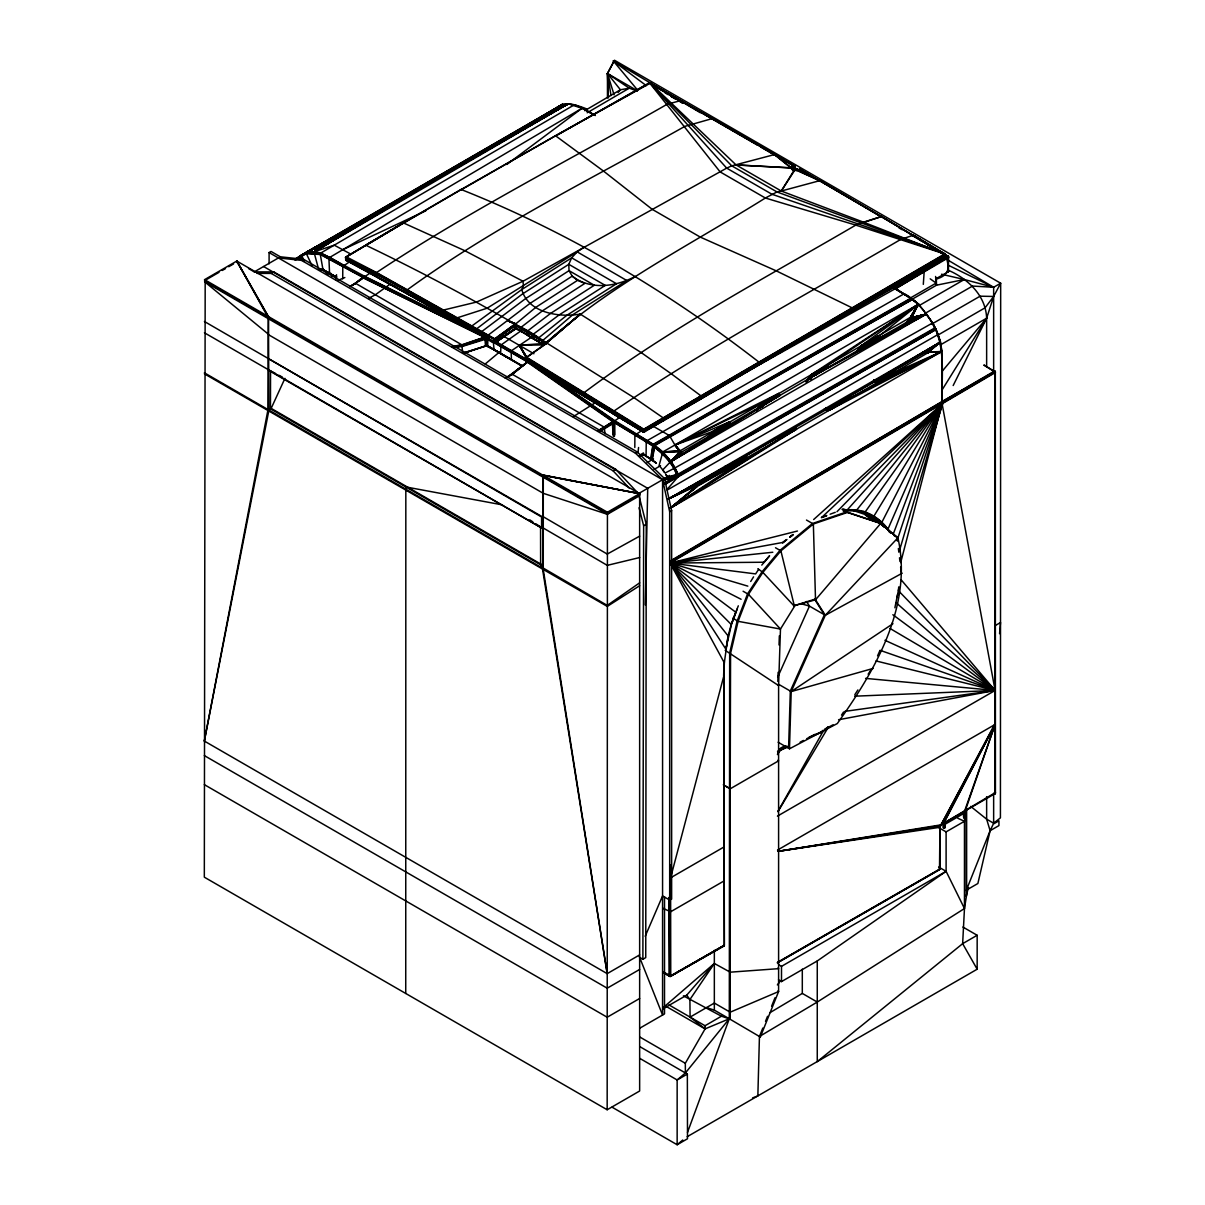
<?xml version="1.0" encoding="UTF-8"?>
<svg xmlns="http://www.w3.org/2000/svg" width="1205" height="1205" viewBox="0 0 1205 1205"><rect width="100%" height="100%" fill="white"/><g stroke="black" fill="none" stroke-linecap="round" stroke-linejoin="round"><path stroke-width="1.5" d="M205.181 281.127L204.323 877.18L607.169 1109.76L639.644 1091.007L639.644 493.643L236.782 261.063L204.579 279.65L205.181 281.127L268.971 318.03L268.594 318.858L607.425 514.309L639.644 495.707M639.644 954.902L607.2 973.64L204.338 741.06L267.841 410.438L268.233 316.584L236.782 261.063L236.782 262.072M607.169 1109.76L607.425 514.309L543.274 493.327L268.579 334.749L268.594 316.795L236.782 261.063L237.099 262.705M204.338 741.06L268.911 410.182L268.549 334.342L204.564 281.729L268.594 318.858M342.717 278.867L342.792 266.471L349.465 261.877M405.739 993.462L405.829 486.94L502.47 504.895M204.413 321.494L541.602 516.99L541.602 527.971L543.229 528.001L607.26 565.356L639.644 557.538M639.644 582.843L607.26 605.422L543.229 568.067L542.521 569.031L607.2 973.64L543.259 569.453L543.289 475.388L204.579 279.65M605.046 433.755L604.187 427.127L512.336 374.318L505.452 377.888M639.373 497.258L646.242 524.22L645.744 957.614L642.883 959.255L639.765 957.463M204.413 332.776L270.538 370.959L270.462 408.796L540.623 564.768L543.259 568.474M613.074 434.885L612.306 421.373L527.293 362.087L506.763 377.542M613.45 436.421L612.773 421.117L527.73 361.771L511.538 374.499M613.932 436.331L613.375 420.906L529.703 362.539M614.414 436.391L614.068 420.771L533.228 364.392M614.791 434.824L614.821 420.726L542.883 370.522M634.809 447.492L634.884 435.11L641.964 430.501M642.883 959.255L643.636 525.726L639.057 507.742M516.448 328.182L521.84 331.39L515.213 328.603L495.044 342.672L407.38 293.704L407.531 289.652C494.487 226.435 591.369 179.018 684.771 126.405L712.306 118.572L651.212 83.642C648.787 82.196 647.748 83.748 650.805 83.326L794.923 166.426L793.718 170.523L794.276 170.01L781.292 191.023L776.984 191.941L765.356 198.012C691.474 244.254 612.381 283.762 546.904 342.069L545.458 344.058L580.238 314.098L640.864 352.357L671.17 373.716L700.723 395.677L700.723 399.066L758.894 364.723L758.427 361.711C667.675 291.339 568.097 232.008 461.259 189.547L460.581 190.164L555.535 135.758L603.6 171.155L652.267 209.369L700.316 237.114L776.502 270.974L852.372 307.953L851.995 310.8L758.307 365.13L852.236 310.604M511.477 374.83L526.495 362.584L525.862 358.307L526.886 357.433L643.756 429.176L644.434 431.902L613.36 413.978L613.887 411.071C706.19 348.335 804.744 295.617 900.948 239.298L913.465 235.231L945.307 254.466L663.594 418.331L643.756 430.095L643.967 432.188L663.714 420.485L663.337 417.969L633.92 397.62L546.98 343.139C489.456 308.103 427.383 274.755 365.898 245.278L345.654 257.418L345.73 260.114L476.939 332.068M645.278 604.97L647.718 488.311L263.579 266.516M613.902 413.872L583.823 396.219L584.259 392.514C669.528 328.619 763.97 278.777 855.761 225.109L881.623 216.493L912.396 235.126M788.597 748.275L790.314 691.037L824.416 614.761L814.625 599.292L793.568 605.874L815.514 599.804L880.644 523.512L897.921 537.776C913.044 605.708 875.387 670.326 837.294 723.557L789.486 748.802L778.129 742.235M789.486 748.802L791.203 691.565L825.32 615.273L897.921 537.776L894.035 535.532M777.827 681.428L778.129 672.315M779.033 644.961L779.349 635.833M555.038 135.939L650.007 83.326L649.299 82.814L555.023 136.255L646.889 84.531M664.196 472.044L662.765 469.92L670.251 462.027L714.294 433.273L714.46 431.977L712.893 431.435L674.936 445.022L662.855 451.86L659.06 465.642M723.633 675.794L724.13 661.59L723.994 675.312L670.598 877.812L723.919 847.025L723.919 846.03M723.889 675.583L724.386 661.801M777.421 816.131L995.119 690.45L941.768 401.973C941.858 372.646 946.874 338.304 926.103 314.174L813.059 376.291L813.27 375.056L811.658 374.439L828.347 366.395L829.808 366.621L926.103 314.174C934.613 323.889 941 338.274 941.617 351.574L669.965 508.42L696.731 485.976L697.168 484.064L796.144 426.962L668.278 499.066L696.641 485.811M653.005 426.118L669.438 435.592L674.936 445.022L762.283 402.937L763.895 404.594L780.433 395.12L671.004 461.53L662.855 451.86L654.149 444.796L614.821 420.726L597.725 430.863M765.808 360.205L893.327 287.784C905.648 294.653 918.436 301.747 926.103 314.174L911.748 317.563L911.884 319.235L681.668 452.101L680.027 451.709L674.936 445.022L778.867 393.342L778.716 394.638L780.283 395.18L671.004 461.53L679.093 475.644L666.952 489.576M794.487 170.282C785.148 168.775 802.696 164.633 790.585 167.013C792.815 169.724 794.441 170.447 796.942 170.086L819.641 180.63L882.015 216.96M545.79 343.546L515.785 325.064L495.421 339.644C445.699 313.903 396.309 283.19 345.669 257.9L346.302 256.846L376.532 272.541L494.668 338.756C500.271 347.221 483.732 340.172 488.296 335.05L530.019 303.404L572.209 276.126C590.314 290.405 616.222 286.745 635.291 276.382M656.243 463.172L646.076 456.032L646.242 442.145L647.115 440.669L903.871 293.945C906.868 293.192 930.064 313.887 912.772 299.653M752.613 1097.906L757.855 1095.917L759.436 1036.496L817.261 1002.048L964.467 908.525L966.53 895.511L966.53 808.254L964.467 821.268L964.467 908.525L962.644 943.666L977.165 969.212L687.166 1136.722M607.425 514.309L607.441 512.245L639.644 493.643L639.328 494.924M696.731 485.976L730.561 467.163L730.893 465.461L668.278 499.066L696.565 485.314M907.651 322.774L911.839 317.638L926.103 314.174L879.108 338.168L877.436 337.445L918.707 304.263M366.787 244.916L403.555 222.985L464.753 250.67L523.015 281.262L726.69 168.128L731.766 165.838L774.679 154.526L711.974 118.135M794.893 167.209L794.637 166.124L711.703 118.15M809.579 175.297L800.225 169.257L796.264 170.236L799.954 169.272L882 217.307L881.623 216.493L863.443 222.157L781.292 191.023L736.074 164.919L650.534 83.296L731.766 165.838L776.984 191.941L943.982 253.321M345.413 257.629L376.261 272.797L494.381 339.027C497.755 343.892 491.986 343.485 494.668 338.756L516.056 323.633L535.833 307.335L577.541 280.343L584.832 283.416L542.642 310.694L521.268 327.142L521.569 331.556M613.194 413.812L643.139 432.038L644.434 431.902M825.681 409.941C827.609 412.321 831.857 408.691 828.829 408.103L940.427 342.039L935.818 328.86L926.6 314.038M697.032 486.263L669.965 508.42L780.012 438.635L780.373 437.023L779.379 436.632L668.278 499.066L696.611 484.967M923.301 284.365L924.16 271.878L923.346 270.312L893.327 287.784L912.351 299.322L895.36 288.733L894.908 287.423L948.365 256.439L948.35 257.765L895.646 288.567L904.955 294.532M794.637 166.667L774.89 154.677M663.096 971.953L670.748 975.764L724.356 945.247L670.131 976.487L669.769 899.457M999.563 633.694L1000.512 622.533L995.014 625.696M800.135 169.89L798.96 169.8L800.482 170.041M779.605 436.541L927.699 351.062L928.724 351.649L925.048 352.026L941.617 351.574L878.867 381.593L796.4 429.221L795.903 427.142L780.072 436.617L795.903 427.142L780.012 438.635L730.561 467.163L726.871 466.922L730.561 467.163L747.085 457.674L669.965 508.42L697.258 486.308M898.704 587.181L898.388 590.676L995.119 690.45L995.119 689.456M899.081 587.091L894.878 607.787M545.699 343.274L580.238 314.098C559.346 317.774 528.031 312.984 521.78 289.546L523.392 285.856L523.015 281.262L476.382 302.109L442.416 310.303L442.928 313.662L476.638 332.203M370.763 272.586L350.414 286.534M724.386 662.313L728.001 636.496L731.224 624.446L738.304 605.814M637.942 453.005L638.575 447.507M584.365 396.099L526.193 361.048L526.359 357.343L546.407 343.229C537.641 336.451 525.154 328.438 514.55 324.266L494.683 339.238L494.758 342.898L516.418 328.408L516.056 323.633M924.913 352.372L941.617 351.574L845.112 400.482L845.594 398.433L940.156 342.235L928.739 352.071L925.094 351.709M746.467 457.734L746.618 455.535L668.278 499.066L696.716 484.651M922.774 352.658L941.617 351.574L895.164 372.194L894.878 370.025M947.823 271.682L948.697 270.959L948.365 271.803L948.094 256.228L911.417 235.065M995.466 792.89C994.02 795.707 995.556 791.429 995.42 793.221L995.315 371.562L994.261 371.185L942.31 401.581L941.708 391.64M943.681 257.252L944.931 257.524L944.705 253.954L643.756 429.176C640.909 432.384 646.061 432.941 643.455 429.432L526.118 357.554L526.871 361.44M945.307 254.466L944.931 257.524L851.995 310.8M583.823 396.219L526.434 361.274L527.353 359.798M907.365 322.594L911.567 317.442L918.15 304.368L828.257 364.859L828.438 366.471L813.149 376.231L828.347 366.395L811.507 374.514L918.15 304.368L911.748 317.563L910.393 317.382L811.507 374.514L828.001 365.989L811.598 374.469L806.657 380.795M860.415 350.384L862.66 346.558L877.752 337.867L862.614 346.483L861.033 345.91L877.632 336.316L861.906 345.925L856.65 352.282M777.541 962.75L939.493 869.649L939.99 825.485L995.3 793.492M995.044 792.8L940.804 824.883L777.963 851.348L939.749 827.323L995.119 723.452M963.518 817.186L963.578 812.2L965.175 810.98L995.119 724.446L777.511 850.082M942.973 823.783L944.931 824.341L963.518 813.601L965.235 810.634M939.674 868.519C940.051 869.935 939.057 868.534 939.674 869.438L777.255 962.795M295.782 258.653L306.462 252.312C328.363 249.797 344.284 269.89 363.835 276.322L354.903 283.928L363.082 277.165L320.304 254.074L306.266 253.246L295.029 259.753M940.005 868.323L939.222 869.694M795.646 170.598C796.46 166.983 799.246 171.999 796.987 169.107M948.606 270.688L948.139 271.803M995.375 792.619L994.592 793.99M935.577 279.304C948.425 275.674 950.173 269.152 946.091 257.132L923.346 270.312M726.208 647.311L731.525 624.265L737.174 608.992M726.299 647.1L728.227 636.014M723.994 675.312L724.295 945.895L670.131 976.487L663.548 972.887M526.751 361.621L526.736 360.491L494.532 341.904M526.495 362.584L527.067 361.636M897.047 597.499L897.71 594.08M362.735 278.355L363.247 276.563L320.425 253.592L306.296 252.794L296.325 258.593M945.006 257.268L944.946 254.089L819.897 180.63L781.292 191.023L794.938 169.875M939.749 827.323C940.427 823.587 946.964 821.674 944.539 828.061M963.518 813.601L965.175 810.98M800.421 169.408C793.899 169.89 793.191 172.029 794.11 165.898M966.35 808.48L966.35 890.164L990.118 830.682L998.945 825.591L998.945 820.816L993.266 824.1L990.118 830.682L977.873 883.506L966.35 890.164L966.53 895.511M500.03 352.929L487.076 345.458L464.211 353.11M963.774 813.375L995.119 724.446L940.141 826.479L940.096 868.594L939.222 869.317M362.81 278.024L364.452 276.668L480.795 333.951M663.714 420.485L642.973 431.887M714.64 432.866L731.043 423.603L671.004 461.53L679.861 451.468L662.855 451.86L679.74 451.182L674.936 445.022L918.15 304.368L911.658 317.502M900.692 562.584L942.641 401.461M526.751 362.268L527.353 361.093M335.593 278.25L336.557 274.725M966.049 896.264L968.519 887.513M994.863 371.11L995.119 372.661L942.641 403.449L821.433 517.698L826.555 515.83M899.382 550.911L942.641 403.449L670.131 563.051L725.862 649.134M335.623 279.545L336.632 276.126M953.17 385.54L986.639 318.21L993.643 296.46L1000.677 283.22L614.49 60.25L607.456 73.49L607.456 97.936M362.991 277.496L364.497 276.231L474.122 330.185M897.017 540.608L942.641 403.449L813.661 519.536M362.991 278.099L364.287 277.105L487.302 337.792L487.347 346.091L511.733 359.693L501.084 353.833M948.697 270.959L948.365 271.803L948.606 256.996L947.808 256.183L946.091 257.132M941.768 400.979L942.897 402.847L995.3 372.029L984.214 365.07M940.005 827.097L939.81 825.922M526.826 361.892L526.344 360.009L526.615 361.425M875.146 381.352L878.867 381.593L928.693 352.282L925.063 351.875M403.042 223.015L345.669 257.102L346.166 260.491M675.252 467.766L932.745 322.895L935.396 329.191L679.123 474.936L667.841 478.069L664.045 480.208M687.498 1132.414L729.296 1018.782L729.673 652.899L737.219 620.816L747.582 593.824L761.997 571.878L779.997 550.354L812.471 523.497L846.528 511.944L879.74 523L897.017 537.264L897.469 540.985M893.146 534.327L942.641 403.449L836.963 511.718M828.257 364.859L679.725 451.092M526.886 357.433L526.163 358.804L527.172 361.304M941.873 351.363L940.442 341.678L937.927 334.568L667.374 489.968M487.859 338.033L487.588 345.775L488.447 346.242L485.525 346.121L484.817 337.581L363.654 277.813L354.963 283.597M762.81 1028.076L759.436 1036.496L760.325 1037.008L778.596 991.564L778.596 685.585L780.479 629.055L794.472 606.386L780.9 550.866L775.508 547.763M765.521 1021.343L767.555 1016.297M771.607 1006.205L774.996 997.785M729.492 421.84L730.275 423.723M346.016 256.786L345.654 258.277C396.37 283.506 445.684 314.385 495.511 339.991L515.394 325.38L545.473 343.079M645.187 936.3L662.569 895.933L669.679 900.045L671.637 899.035L671.637 510.649L664.512 478.611L637.385 452.026L303.494 259.256L280.373 256.816L271.035 251.438L269.092 252.568L269.092 263.85M545.895 343.44C537.475 336.843 524.913 328.86 514.565 324.778L494.698 339.659L495.014 342.898M877.556 655.866L879.846 650.715M777.632 677.315L809.459 606.115L806.522 601.476M204.398 372.827L268.564 409.881L271.17 408.375L284.952 378.355M542.928 476.186L543.229 568.067M543.274 477.436L542.551 474.951L639.644 493.643L543.289 475.388L607.441 512.245M944.072 828.121C946.648 822.94 940.819 822.94 940.005 826.57L939.749 869.091L777.797 962.177M493.207 340.563L494.08 349.932L522.036 366.064M526.6 357.313L526.208 358.442L644.133 430.306L945.307 255.053L881.367 216.508M728.347 636.225L670.131 563.051L797.469 531.028M911.462 317.382L918.15 304.368L860.942 345.956L855.896 352.372M942.355 823.843L943.877 823.105L995.119 724.446L943.154 823.678L940.608 824.853M905.015 325.079L911.357 317.337L918.15 304.368L910.393 317.382M608.405 97.891L607.456 73.49L613.616 61.907M911.357 317.337L918.15 304.368L910.483 317.337L904.262 325.169M873.535 380.991C875.192 382.934 881.849 380.735 878.264 379.59L940.156 342.235L928.724 351.649L925.094 351.423L928.724 351.649M793.959 170.297L797.71 170.086L796.656 169.242M904.804 325.049L911.055 317.261L918.15 304.368L910.558 317.307M813.33 376.035L828.347 366.395L811.854 374.394L805.949 382.015L812.17 374.394L828.347 366.395L813.285 376.111M911.161 317.276L918.15 304.368L910.649 317.276L904.503 325.079M918.15 304.368L910.739 317.261M777.858 811.492L822.97 731.601L828.377 727.097L777.978 811.628M639.885 1046.678L687.347 1074.077L687.498 1138.77L677.15 1144.75L677.15 1079.966L685.404 1072.962L685.314 1063.292L705.076 1028.889L705.046 1025.741L668.956 1004.91M302.094 260.37L299.006 256.786L301.853 254.888L306.688 252.026L314.219 251.785L322.217 244.946L422.473 187.603L313.978 252.026L318.451 268.7L322.895 269.483L336.828 277.18M312.216 266.034L306.356 253.622L306.688 252.026L422.292 187.709L406.115 197.002L422.292 187.709L404.323 197.394L552.342 111.538L568.052 103.826C574.544 103.223 605.046 115.68 570.793 104.684M364.497 276.231L320.967 252.929L314.219 251.785L568.052 103.826L554.195 111.056L568.052 103.826L575.403 105.392M772.812 552.251L670.131 563.051L731.224 624.446L735.773 612.23L670.131 563.051L782.648 542.476L785.615 540.186M667.013 479.138L667.977 478.204M345.79 256.876L346.438 260.506L376.954 276.713M455.174 168.625L470.357 159.135L453.622 168.836L562.117 104.534L569.076 104.067M562.479 104.428L502.982 140.187L519.415 130.682M750.7 581.488L753.577 576.833M777.421 754.616L779.981 750.489L788.582 746.708M942.054 389.968L986.639 318.21C985.841 295.556 967.841 278.626 948.139 270.176M526.314 357.584L526.163 358.804L644.178 430.652L945.142 255.49L944.976 254.18L663.337 417.969L644.057 429.447L643.334 432.023L701.265 398.659M841.512 715.152L843.56 712.004M854.827 694.683L857.885 689.953M868.127 674.213L871.2 669.483M760.325 1037.008L729.296 1018.782L705.076 1028.889L690.088 1017.11L689.908 999.563L714.339 963.458L730.2 972.179L778.596 968.654L777.707 968.142M785.615 540.473L782.542 542.928L786.97 539.509M778.038 753.291C780.268 748.908 779.409 747.386 785.916 746.015M714.52 433.092L730.802 423.708M758.638 569.408L755.61 573.911L670.131 563.051L741.105 599.292M761.786 565.1L769.468 555.761M516.237 328.393L494.969 342.491L476.065 331.767L475.794 329.492L522.398 294.02L568.79 264.317L571.667 257.825L577.18 251.875L584.395 246.995M777.361 984.907L780.75 980.463M707.727 437.867L713.089 431.39L729.221 422.081M708.179 437.731L713.405 431.375M708.495 437.746L713.721 431.45L729.236 422.97L714.219 431.721M709.82 436.572L713.827 431.495M711.477 435.864L714.384 431.887M711.613 436.165L714.55 432.128L729.582 423.377L714.595 432.233M712.637 434.975L714.655 432.414L729.869 423.573M756.138 410.619L762.479 402.892L778.49 393.93M756.574 410.498L762.78 402.892M756.785 410.498L762.991 402.922L778.581 394.397M759.09 408.043L763.202 402.997M759.391 408.194L763.503 403.163L778.686 394.577L763.759 403.404L759.737 408.51M759.662 408.42L763.593 403.238L778.716 394.638L763.684 403.314M761.967 406.296L763.88 403.555L778.882 394.818M762.042 406.672L764.045 403.916M761.741 407.305L764.045 404.293L779.665 395.225M807.365 380.795L812.486 374.469L828.347 366.395L813.405 375.885L828.347 366.395L811.959 374.394M809.685 378.385L812.788 374.604L828.347 366.395L813.45 375.704L810.408 379.379M809.865 378.506L812.983 374.74L828.347 366.395L813.45 375.614M810.393 379.289L813.405 375.342L828.347 366.395L812.065 374.378M855.987 352.327L861.379 345.835L877.632 336.316L861.093 345.895M856.439 352.252L861.59 345.85L877.632 336.316L861.183 345.865L877.632 336.316M857.96 351.107L862.208 346.076L877.481 337.536M859.255 350.007L862.388 346.227M859.421 350.158L862.539 346.392M859.707 350.61L862.75 346.754L877.933 338.018M907.817 322.925L912.004 317.819L926.103 314.174L671.004 461.53L679.906 451.559M910.106 320.666L912.11 317.969L926.103 314.174L862.449 347.793L879.198 338.123L862.614 346.483M910.212 320.967L912.245 318.256L926.103 314.174L911.884 319.235M909.986 321.735L912.275 318.451L926.103 314.174L911.839 317.638M910.046 321.675L912.155 318.994L926.103 314.174L912.065 317.909M756.333 410.528L762.373 402.907L778.716 393.463M761.967 407.019L764.03 404.368L779.771 395.24M711.598 436.135L714.64 432.324M710.89 435.336L713.932 431.541L711.116 435.472L714.294 431.812L729.402 423.211L714.46 431.977M685.404 1072.962L729.296 1018.782L721.449 1016.207L683.401 995.812M942.159 371.291L986.639 318.21L986.639 367.043M618.105 92.499L620.424 89.773L629.236 88.176L637.219 91.023M777.587 753.306L779.981 750.489C773.505 754.451 786.835 745.759 788.492 746.317M763.94 562.524L769.543 555.987M932.534 322.955L935.652 329.748L679.093 475.644L663.789 480.343M662.584 1009.082L686.73 995.134L714.339 963.458L663.594 1007.29M680.027 451.709L671.004 461.53L681.578 452.146L671.004 461.53L679.951 451.619M453.577 346.739L462.434 345.443L487.392 336.737M681.518 452.176L671.004 461.53L680.102 451.8M671.004 461.53L680.192 451.875L671.004 461.53L681.006 452.221M793.703 170.432L794.381 165.883M363.006 277.783L484.937 337.114C488.522 338.274 483.476 347.447 487.076 345.458C487.166 348.109 486.202 339.524 486.564 337.536M796.46 170.703L797.695 169.619L794.005 167.269M526.419 360.355L584.079 396.234M964.979 811.191L964.045 811.387M568.76 103.796L562.117 104.534L301.853 254.888L301.612 256.439L304.549 261.093M455.279 168.248L470.236 159.211L454.195 168.549L562.117 104.534L553.863 110.965L568.052 103.826L455.098 168.67M842.973 508.796L846.949 510.257L942.641 403.449L887.949 529.131C879.755 522.006 869.046 510.739 855.686 510.724C865.687 511.568 877.511 518.03 884.319 526.962M350.625 253.999L334.252 245.172L314.219 251.785L321.916 245.157L306.688 252.026L420.982 187.739M405.919 197.183L314.219 251.785L321.856 245.233M371.426 216.779L306.688 252.026L321.976 245.112L306.688 252.026L373.098 216.222L314.219 251.785L321.825 245.293L568.052 103.826L455.219 168.595L471.833 158.955M323.708 244.826L314.219 251.785L321.825 245.308L314.219 251.785L372.616 216.448M323.347 245.022L314.219 251.785L323.437 244.961L314.219 251.785L321.856 245.353M682.753 1140.02L677.15 1144.75L612.065 1107.184M485.238 363.985L499.277 352.206M828.212 726.766L822.879 731.209L809.112 737.264M322.247 245.368L314.219 251.785L323.241 245.052M472.842 329.658L345.624 259.346L443.741 313.933M314.219 251.785L322.714 245.248M928.648 351.363L940.156 342.235L668.278 499.066L696.942 484.274M970.703 806.401L986.639 819.174L993.643 823.226L1000.421 817.849L1000.677 283.22L993.643 287.272L972.525 286.067L925.395 313.21M846.287 510.604L856.409 510.378L942.641 403.449L881.879 522.262L880.328 522.759L869.95 516.779M777.526 751.333L786.549 746.648M994.863 793.929L995.044 371.321L942.024 401.536M562.117 104.534L552.432 111.493L562.117 104.534L553.803 110.965L562.117 104.534L299.699 256.349L302.455 260.16M790.058 536.752L793.026 534.463M790.058 537.038L793.011 534.764M789.908 537.234L792.86 534.96M390.48 283.868L375.373 294.773L368.353 298.433M296.144 258.789L301.31 255.279L304.263 261.244M506.793 164.483L582.136 108.194L594.246 114.882M928.377 351.047L940.156 342.235L897.514 368.474M928.302 351.001L940.156 342.235L927.699 351.062M299.006 256.786L301.853 254.888M730.396 465.055L746.618 455.535L730.561 467.163L746.272 457.599M521.072 330.773L500.994 345.037L500.587 353.577M746.272 455.927L730.561 467.163L746.121 457.373L730.561 467.163L746.166 456.123M941.617 351.574L829.296 410.242L845.112 398.976L828.829 408.103L845.277 398.704M927.925 350.971L940.156 342.235M526.178 357.78L546.98 343.139M730.622 465.145L746.618 455.535L730.863 466.712L725.259 466.501M776.653 437.927L780.313 438.183L795.903 427.142L780.373 437.023M795.616 427.594L780.012 438.635L774.514 438.228M730.893 465.461L746.618 455.535L730.908 466.606L725.41 466.275M829.055 408.013L845.112 398.976L829.642 409.866L824.175 409.429M795.571 427.7L780.012 438.635L774.664 438.048M895.164 372.194L879.002 381.428L894.502 370.553L879.213 381.036L873.715 380.644M640.442 455.746L643.395 453.698M845.669 400.738L829.296 410.242L844.976 399.277M878.264 379.59L894.728 370.176L879.213 381.036L873.761 380.554M778.505 979.876L781.503 981.593L817.261 960.957L946.106 871.32L946.106 831.872L964.467 821.268L957.764 818.24M746.061 456.454L730.561 467.163L746.015 456.785M780.418 437.867L776.773 437.581L780.418 437.867L795.903 427.142L780.448 437.34L776.803 437.054M795.496 427.926L780.012 438.635L796.535 429.161L669.965 508.42L697.65 486.202L746.859 457.764M826.208 409.082L829.853 409.339L845.112 398.976L829.296 408.013L845.112 398.976L829.793 409.564L824.341 409.082M894.773 372.149L879.002 381.428L894.411 370.763M725.515 465.989L730.983 466.29L746.618 455.535L730.968 465.657M531.48 337.234L511.161 350.926L511.417 359.813M878.656 379.485L894.728 370.176L879.319 380.584L873.821 380.298M862.449 347.793L879.198 338.123L862.765 346.784L878.038 338.063M503.765 139.825L519.717 130.471L503.163 140.096M746.618 455.535L731.013 465.943L727.383 465.717M845.503 400.723L829.296 410.242L844.901 399.849M778.34 684.139L791.203 691.565L892.935 623.708L892.046 623.196M795.466 428.377L780.012 438.635L796.4 429.221M614.821 420.726L619.43 417.668M894.637 372.074L879.002 381.428L894.336 371.321M879.002 381.428L894.336 371.396M829.748 408.329L826.088 408.043L829.748 408.329L845.112 398.976L829.899 408.826L826.223 408.435M879.319 380.178L894.728 370.176L878.731 379.485M795.511 428.664L780.012 438.635L796.144 429.266M667.841 478.069C667.465 481.036 675.764 473.836 678.957 476.397L936.059 329.402M829.296 410.242L844.976 400.226M639.644 585.735L607.26 606.401L204.398 373.821M639.012 455.731L643.425 452.929M879.258 379.982L894.728 370.176L878.957 379.575M845.112 398.976L829.853 408.6L826.193 408.284M813.149 376.231L828.528 366.531M485.449 336.798L461.831 344.811L451.544 346.588M472.059 329.598L472.36 325.621L521.78 289.546L571.667 257.825L616.538 283.732L566.651 315.439L539.087 337.536L538.439 341.889L543.56 344.75L521.102 331.405M553.938 110.95L568.052 103.826L503.871 139.78M520.816 130.486L503.976 139.75L521.012 130.396M829.658 366.697L813.059 376.291L828.633 366.591M879.183 379.801L894.728 370.176M520.409 130.667L504.82 139.614M813.059 376.291L829.567 366.727M795.662 429.01L780.012 438.635L795.782 429.131M520.093 130.773L504.534 139.961L520.199 130.743L504.534 139.961L519.355 130.863M812.486 374.469L828.347 366.395L813.435 375.523L828.347 366.395L812.275 374.409M455.4 168.248L470.236 159.211M471.05 159.316L455.219 168.595L471.26 159.241M877.315 336.948L861.906 345.925L877.496 336.451L861.906 345.925L877.361 337.249M504.699 139.599L519.641 130.517M504.534 139.961L519.912 130.818L504.503 139.614M470.176 159.542L455.219 168.595L470.944 159.361M946.934 272.315L948.275 270.884M861.906 345.925L877.451 336.526M770.176 1012.546L802.304 993.417L802.304 969.136M365.612 245.218L403.268 222.925M403.555 222.985L346.302 256.846L345.865 260.009L346.739 260.385M938.047 250.55L948.516 256.68L895.646 287.468L895.902 289.336M470.281 159.181L454.511 168.444M594.306 115.213L582.136 108.194L329.763 257.403L328.95 258.924L329.552 273.264L335.623 276.894M813.405 375.342L828.347 366.395L812.592 374.499L828.347 366.395L813.315 375.147L810.227 378.897L813.074 374.815L828.347 366.395L812.893 374.665M995.285 371.577L942.988 402.259L942.039 401.205M700.723 399.066L758.804 364.995M861.59 345.85L877.33 336.858M584.726 110.694L620.424 89.773L607.456 73.49L611.025 95.572M664.045 483.416L676.939 475.87C673.746 464.226 662.343 453.02 652.282 445.654L614.445 422.684L600.195 431.42M670.116 561.063L941.768 401.973L941.979 351.107M670.116 561.56L942.129 401.476M670.116 562.057L942.009 402.832L941.843 401.31M670.131 562.554L942.28 403.178L942.31 401.581M595.375 115.529L582.452 108.073L574.333 104.805L320.967 252.929L320.304 254.496L323.015 269.845L329.763 273.49M587.197 112.758L629.236 88.176L607.456 73.49L614.083 94.834M758.307 365.13L852.342 310.333M663.187 420.922L701.19 398.915M935.848 278.762L946.874 272.631M664.362 483.431L677.315 475.885C668.579 448.456 636.571 437.4 614.821 422.383L613.044 422.503L600.135 430.998M690.088 1017.11L714.339 1003.057L730.2 1012.2L778.596 991.564L777.707 991.052M705.046 1025.741L721.449 1016.207M402.907 223.241L460.973 189.501M402.877 223.558L461.259 189.547M349.812 286.474L355.159 283.371M350.083 286.413L355.761 283.431L461.831 344.811L462.69 353.125M598.042 431.119L612.607 421.645L614.821 421.223C636.963 436.677 669.709 447.673 678.4 476.171L664.859 484.003M664.542 483.702L677.828 475.99C674.664 463.805 662.886 452.538 652.643 444.856L614.821 421.81L612.878 422.036L599.939 430.577M937.927 335.095L985.072 307.802L993.643 296.46L980.102 296.189L931.329 324.341M219.039 272.315L204.519 280.705L607.395 513.345L639.644 494.668M222.262 270.462L225.501 268.594M228.724 266.727L233.559 263.94M248.561 268.564L254.3 271.878L280.373 256.816M257.011 273.384L271.2 273.415L273.806 271.908L615.71 469.317L638.454 493.658L664.512 478.611M295.3 260.084L306.356 253.622L320.304 254.496L362.735 277.286M278.415 257.945L301.536 260.385L303.494 259.256M506.055 377.948L512.336 374.318L528.182 361.47L512.02 374.213L505.272 378.099M301.536 260.385L635.427 453.155L637.385 452.026M910.167 298.102L936.149 283.085L935.592 276.472M271.2 273.415L613.104 470.809L615.71 469.317M640.744 455.942L643.997 454.059M912.125 299.262L936.496 285.193L964.301 279.515L993.643 287.272L993.643 371.456M647.025 462.69L653.532 458.924M918.737 305.814L964.301 279.515L941.512 274.228M712.893 431.435L729.281 422.021M862.464 346.302L877.601 337.701M714.445 433.152L730.893 423.678M663.096 479.198L669.603 475.448M665.115 484.38L678.957 476.397M941 344.555L986.639 318.21M643.636 525.726L646.242 524.22M669.679 900.045L669.679 511.779L671.637 510.649M706.492 1007.576L714.339 1010.136L730.2 1019.294L730.2 788.823L778.596 760.837L777.707 760.31M639.644 969.453L607.2 988.19L204.338 755.595M639.644 998.493L607.184 1017.231L204.338 784.636M639.81 1028.181L664.512 1013.917L664.512 896.791M778.505 964.633L781.503 966.35L946.106 871.32L964.467 908.525M687.347 1074.077L677.15 1079.966L639.735 1058.351M977.165 969.212L977.165 935.276L962.644 943.666L817.261 1061.62L817.261 960.957M596.279 402.108L573.203 416.704M811.507 374.514L827.895 365.341M713.3 431.375L729.115 422.594M828.347 366.395L813.149 374.906M763.94 403.645L779.048 394.954L763.985 403.735M764.06 404.112L779.349 395.135M714.686 432.595L730.064 423.663M654.059 469.453L660.551 465.717M852.944 309.79L944.795 256.484M851.664 310.83L944.825 257.373L945.307 255.053L944.931 257.524M862.825 347.025L879.048 338.198M460.596 189.848L555.535 135.758M504.458 140.021L568.052 103.826L553.818 111.357M738.017 375.99L741.286 374.122M744.57 372.27L747.838 370.417M752.733 367.63L756.002 365.763M759.27 363.91L762.539 362.057M879.198 338.123L862.81 347.296M406.055 196.897L422.292 187.709L404.323 197.394L420.876 188.176M918.828 304.443L911.522 298.84L654.149 444.796L653.155 446.196L651.935 459.632L654.571 445.112L912.697 299.277L910.664 298.268L653.291 444.253L650.504 458.533M421.584 188.01L404.323 197.394L422.292 187.709L404.232 197.439M537.731 341.015L532.911 338.485L533.484 334.056L558.894 315.092L605.287 285.389L568.79 264.317L569.031 270.658L594.321 285.254L550.58 313.421L527.88 330.757L527.157 332.188L528.121 335.156L523.407 332.339M405.242 197.002L422.292 187.709L405.031 197.078M713.526 390.42L723.331 384.922M726.6 383.1L895.044 288.839M422.292 187.709L405.618 196.912M639.644 536.15L607.26 554.074L543.229 516.719L541.602 516.99M878.957 338.228L862.75 346.754L878.34 338.198M800.888 603.645L809.459 606.115L825.32 615.273L902.214 573.188M674.905 467.962L665.085 473.023L659.933 466.32M862.75 346.754L878.445 338.228M554.014 111.237L568.052 103.826L554.195 111.056M800.135 742.19L803.434 740.442M806.732 738.71L814.972 734.357M824.868 729.13L833.107 724.777M668.278 499.066L697.168 484.064M828.257 366.32L811.598 374.469L828.106 366.139M811.598 374.469L828.181 366.23M342.898 249.631L425.862 210.785M488.718 338.966L487.95 338.936M577.541 280.343L572.209 276.126L569.031 270.658L525.29 298.825L482 331.375L481.593 335.005L482.467 335.336M779.364 749.284L786.232 746.272M809.218 737.641L822.97 731.601L822.337 730.411M679.951 450.444L674.936 445.022L679.725 451.001L674.936 445.022L729.402 421.886M338.018 280.358L344.856 277.542M300.678 255.746L303.856 261.47M644.494 431.631L642.928 431.601L583.582 395.797M821.524 517.352L826.675 515.469M830.109 514.219L835.246 512.336M516.418 328.408L515.68 323.693L508.164 320.907L514.55 323.874L515.213 328.603L495.345 342.762L481.684 335.291M912.11 317.969L926.103 314.174L912.034 319.129L926.103 314.174L912.17 318.06M912.095 319.054L926.103 314.174L912.275 318.451M912.2 318.903L926.103 314.174M852.553 510.287L864.783 514.369L880.644 523.512L847.431 512.456L813.36 524.009L780.9 550.866L762.886 572.39L748.486 594.336L738.108 621.328L730.561 653.411L730.2 788.748L723.316 784.786L730.2 788.823M464.452 352.553L487.151 345.594L522.654 366.004M463.82 353.185L486.097 345.82L493.884 349.706M913.194 300L912.351 299.488L654.993 445.443L652.206 459.753M320.379 269.559L323.934 270.071M792.98 170.508L796.686 169.98M556.605 107.847L562.871 104.504L563.488 105.121M791.203 691.565L873.113 668.429M485.419 345.865L487.076 345.458M267.841 410.438L268.534 409.474M838.575 719.731L995.119 690.45L901.099 579.756M935.05 327.82L678.792 473.731L667.645 477.165L665.928 474.409M485.479 346.076L488.13 346.362M864.648 512.697L942.641 403.449L874.047 515.921L872.571 516.478L864.301 512.592M843.741 510.498C862.403 506.627 881.367 517.201 890.676 533.288M843.575 510.86C861.56 507.185 880.042 516.87 889.426 532.203M843.289 511.131L846.648 510.528M940.246 825.636L777.948 851.363L939.749 826.344M453.833 347.612L462.69 346.302L487.166 338.741L526.495 361.364M453.758 347.191L462.63 345.895L486.639 338.093L526.841 361.169M453.306 346.332L462.148 345.052L486.383 336.752L487.618 337.385M844.901 711.372L995.119 690.45L896.023 602.605M935.321 328.363L679.018 474.288L667.63 477.692M791.339 167.826L736.074 164.919L791.459 168.007L794.923 166.426L791.339 167.826L795.044 170.176L800.512 169.694L820.198 181.066M643.756 430.095L526.359 358.051L519.37 345.278L542.973 343.546M458.021 321.976L456.831 321.313L456.981 317.894L487.136 308.209L577.18 251.875L626.841 280.539L573.038 314.52L543.259 340.051L543.304 344.766M854.631 696.189L995.119 690.45L892.86 614.731M679.771 451.273L662.855 451.86L679.816 451.378M526.947 358.578L519.37 345.278L543.154 344.931M763.88 562.238L670.131 563.051L747.838 586.142M254.3 271.878L273.806 271.908M845.94 510.498L856.077 510.649M723.753 946.015L724.085 945.021M376.668 276.834L376.532 272.541C469.739 210.559 570.04 159.873 667.088 104.278L680.448 100.663L757.282 145.037M913.465 235.231L944.6 253.743L771.908 194.231L726.69 168.128L649.932 82.979L680.674 100.828M516.222 328.513L521.298 331.571M669.86 976.246L669.031 975.372L668.911 897.469M924.958 352.282L928.588 352.613M725.546 465.793L730.983 466.29M873.459 381.081L878.867 381.593M865.582 678.385L995.119 690.45L889.923 628.408M776.683 437.837L780.313 438.183M826.223 408.992L829.853 409.339M922.894 352.508L928.287 353.065M643.711 432.068L583.642 396.053M682.407 102.967L679.484 101.145M639.644 493.643L542.898 475.162L542.913 476.186M943.877 823.105L944.81 823.648L944.931 827.91M942.687 823.723L943.56 824.16L943.605 828.061M876.02 660.943L995.119 690.45L884.952 640.292M724.024 945.503L670.432 976.412L669.242 976.095M494.276 342.627L515.092 328.528L514.927 323.814L508.164 320.907L515.303 323.753L515.68 328.588M880.042 650.308L995.119 690.45M863.443 222.157L944.705 253.954L855.761 225.109L765.356 198.012L720.138 171.908L649.57 82.859M943.154 823.994L963.578 812.2M669.091 975.779L670.748 975.764L670.582 864.693M574.333 104.805L582.136 108.194M819.641 180.63L795.918 170.041M948.44 265.311L993.643 287.272L948.516 260.431M494.698 339.659L376.02 273.174L345.564 257.373M270.538 370.959L275.538 373.55M278.882 375.282L282.226 377.014M323.603 270.176L328.438 272.707M456.831 321.313L482.181 335.472M376.186 276.638L442.657 313.36M503.238 336.014L533.92 353.743M650.655 458.698L643.063 454.406M268.248 317.608L236.782 261.063M496.626 342.039L525.757 358.879M812.607 177.045L820.168 181.413M651.634 84.26L679.168 100.181M665.039 92.815L668.248 94.668M671.456 96.52L676.276 99.292M898.885 227.82L902.138 229.703M671.155 96.475L676.457 99.518M679.665 101.356L682.874 103.208M794.2 167.48L797.876 170.206M919.385 239.765L922.488 241.557M925.591 243.35L936.933 249.887M794.261 167.811L797.514 169.694M927.308 244.615L930.546 246.498M933.785 248.366L937.023 250.233M937.731 250.67L948.35 257.765M607.456 73.49L637.249 90.691M983.883 365.19L995.466 372.164M863.669 511.342L872.571 516.478L883.943 526.856M842.039 509.354L847.431 512.456M806.476 520.048L813.36 524.009L815.514 599.804L825.32 615.273M494.773 341.452L525.425 359.18M494.336 349.962L522.337 366.109M269.092 252.568L662.569 479.741L669.679 511.779M814.625 599.292L815.514 599.804M743.093 591.233L748.486 594.336L780.479 629.055L738.108 621.328L732.761 618.12M543.274 476.397L607.38 513.285M268.579 358.728L542.521 516.885M268.579 369.815L541.602 527.971L268.594 370.357M725.184 650.308L778.596 685.585L777.707 685.073M271.17 408.375L541.331 564.362L540.623 564.768L540.563 526.856L535.894 523.844M268.564 409.881L542.852 568.338L543.259 569.453M964.271 812.05L963.88 818.481M938.62 827.549L946.106 831.872M938.62 866.998L946.106 871.32M962.9 927.037L977.165 935.276M663.006 908.344L670.658 911.763L723.979 880.976L723.979 879.981M802.304 993.417L817.261 1002.048M663.157 972.36L669.784 976.381M666.034 1006.341L705.076 1028.889M639.795 1037.008L685.314 1063.292M543.033 344.314L521.027 331.149M642.822 453.848L656.243 462.886M642.883 454.18L646.076 456.032M335.427 276.653L323.015 269.845L318.933 269.287M760.491 146.905L774.951 155.309M653.291 85.48L679.183 100.527M538.846 342.009L543.56 344.75M791.896 168.79L774.423 154.526L791.881 168.082M637.656 90.194L613.3 60.943L700.331 112.728M527.835 335.306L533.634 338.485M527.564 335.321L533.092 338.65M533.363 338.635L537.475 341.166M529.673 519.822L532.791 521.84M267.841 409.459L268.911 410.182M930.185 278.822L936.149 283.085L936.496 285.193L936.345 278.219M651.483 459.316L652.718 445.91L653.713 444.509L911.085 298.539L911.929 299.021M895.646 288.778L894.321 287.799L895.029 286.775L895.887 288.341M613.3 60.943L646.287 85.63M757.87 568.7L762.886 572.39L794.472 606.386M994.261 371.185L995.119 372.661M865.612 513.571L868.474 515.921L865.883 513.827M947.808 256.183L948.606 257.539M794.893 166.501L791.414 166.923L791.715 168.158M864.783 514.369L870.537 519.114M994.577 371.065L995.375 372.435M912.682 299.382L918.451 304.247L926.389 314.023M652.357 459.949L656.379 463.353M635.427 453.155L662.569 479.741L662.569 1015.047L639.313 956.559M613.104 470.809L629.522 488.402M674.936 445.022L679.801 450.655M323.151 269.152L327.73 274.68M724.356 945.247L723.889 675.041M686.73 995.134L689.908 999.563M527.353 358.819L519.37 345.278L527.172 357.795M665.763 474.484L667.45 477.21M519.37 345.278L526.826 357.554M671.004 564.678L724.13 662.494M935.833 329.447L938.153 334.598M895.646 289.125L893.327 287.784L894.517 287.227L895.646 288.567M895.541 288.839L948.546 256.665M330.848 273.324L332.098 276.532M990.118 830.682L986.639 819.174L986.639 796.701M940.156 341.587L941.376 350.58M898.373 548.441L898.825 552.176M899.502 557.764L899.954 561.485M900.632 567.073L901.31 572.661M670.236 899.412L669.814 976.412L669.302 897.62M993.643 793.252L993.643 823.226M943.214 824.341L943.214 827.91M781.503 966.35L781.503 981.593M714.339 950.323L714.339 1010.136M545.729 343.5L580.238 314.098L545.729 343.5M469.98 159.512L455.219 168.595L470.025 159.542M470.236 159.542L455.219 168.595L470.372 159.512M568.052 103.826L554.21 111.026L568.052 103.826M322.142 244.992L306.688 252.026L322.097 245.022M879.319 380.584L873.851 380.147L879.319 380.584"/></g></svg>
